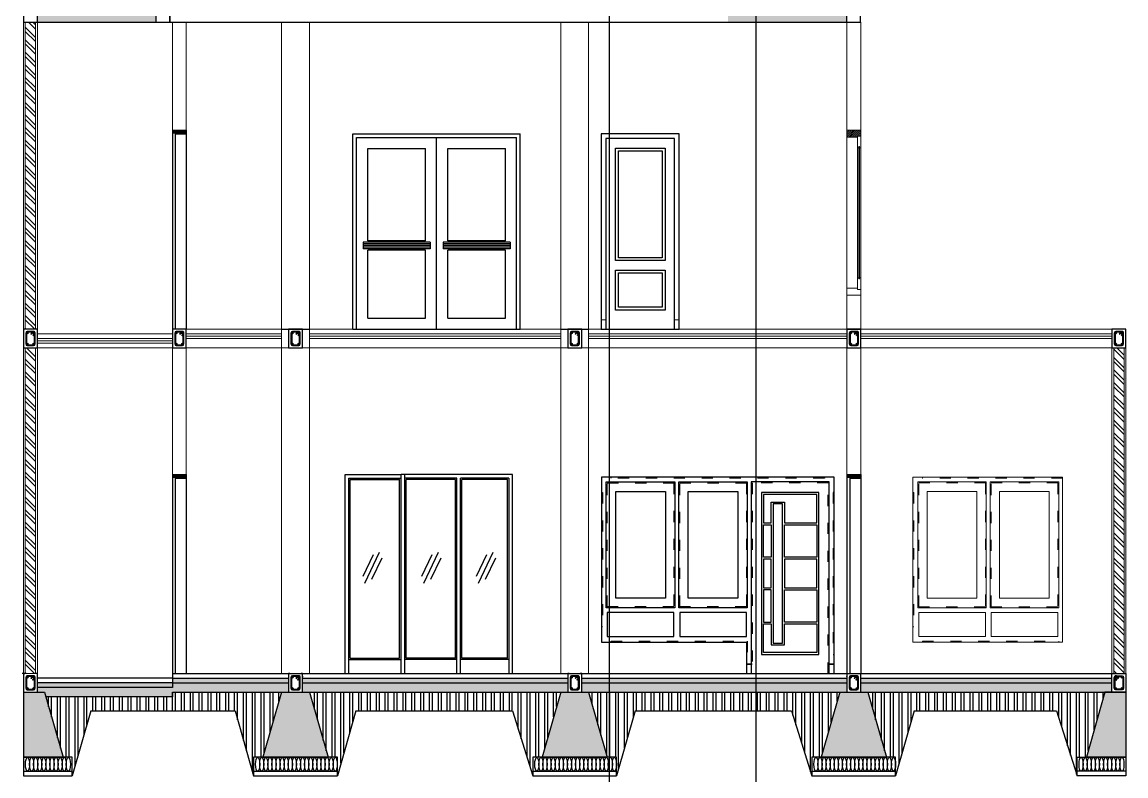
# Model space of a CAD drawing. Header units: millimetres. Extents: x -12161372 to 46643, y -9506984 to 15358.
# Drawn here: x 40758 to 41944, y 4589 to 5399 of the extents above; entities that cross this region are included whole.
import ezdxf

# ---------------------------------------------------------------- set-up
doc = ezdxf.new("R2010")
doc.units = ezdxf.units.MM
doc.linetypes.add('ACAD_ISO03W100', pattern=[30, 12, -18])
doc.layers.add('A-Door', color=160, linetype='Continuous')
doc.layers.add('sloof', color=7, linetype='Continuous')
for name, color, linetype, lineweight in [('arsiran', 202, 'Continuous', 0), ('as', 7, 'Continuous', 0), ('dinding', 110, 'Continuous', 9), ('hatch', 7, 'Continuous', 5), ('jendela', 7, 'Continuous', 15), ('pintu', 7, 'Continuous', 13)]:
    doc.layers.add(name, color=color, linetype=linetype, lineweight=lineweight)
doc.linetypes.add('BATTING', pattern='A,0.00254,-2.54,[134,ltypeshp.shx,S=2.54,R=0,X=-2.54,Y=0],-5.08,[134,ltypeshp.shx,S=2.54,R=180,X=2.54,Y=0],-2.54', length=10.16254)

# ---------------------------------------------------------------- blocks, each defined once
blk = doc.blocks.new('*U649')
at = {"layer": 'arsiran'}
h = blk.add_hatch(dxfattribs=at)
h.set_pattern_fill('ANSI32', color=256)
h.set_pattern_definition([(45, (-2194.681, -4513.269), (-6.735192, 6.735192), []), (45, (-2190.191, -4513.269), (-6.735192, 6.735192), [])])
h.paths.add_polyline_path([(0, 5.5), (0, -5.5), (350, -5.5), (350, 5.5)])
blk.add_lwpolyline([(0, -5.5), (350, -5.5), (350, 5.5), (0, 5.5)], close=True, dxfattribs=at)
at = {"layer": 'dinding'}
blk.add_lwpolyline([(0, -7.5), (350, -7.5), (350, 7.5), (0, 7.5)], close=True, dxfattribs=at)
blk = doc.blocks.new('AE0F01')
for p, q in [((0, 0), (0, 2140)), ((0, 2140), (600, 2140)), ((600, 0), (600, 2140)), ((1240, 2140), (600, 2140)), ((640, 0), (640, 2140)), ((1800, 2140), (1240, 2140)), ((1800, 0), (1800, 2140)), ((40, 0), (40, 2100)), ((40, 2100), (600, 2100)), ((55, 2085), (585, 2085)), ((55, 165), (55, 2085)), ((585, 165), (585, 2085)), ((1200, 2100), (640, 2100)), ((655, 165), (655, 2085)), ((1185, 2085), (655, 2085)), ((1185, 165), (1185, 2085)), ((1200, 0), (1200, 2100)), ((1760, 2100), (1240, 2100)), ((1240, 0), (1240, 2100)), ((1745, 2085), (1255, 2085)), ((1255, 165), (1255, 2085)), ((1745, 165), (1745, 2085)), ((1760, 2100), (1760, 0)), ((40, 150), (600, 150)), ((55, 165), (585, 165)), ((1200, 150), (640, 150)), ((1185, 165), (655, 165)), ((1760, 150), (1240, 150)), ((1745, 165), (1255, 165)), ((0, 0), (1800, 0))]:
    blk.add_line(p, q)
at = {"ltscale": 10}
for p, q in [((300, 1274), (189, 1043)), ((367, 1299), (208, 966)), ((394, 1240), (284, 1010)), ((933, 1274), (822, 1043)), ((1000, 1299), (841, 966)), ((1027, 1240), (918, 1010)), ((1520, 1274), (1409, 1043)), ((1587, 1299), (1428, 966)), ((1614, 1240), (1505, 1010))]:
    blk.add_line(p, q, dxfattribs=at)
blk = doc.blocks.new('AE0C05')
for p, q in [((0, 0), (0, 2100)), ((0, 2100), (1800, 2100)), ((40, 0), (40, 2060)), ((40, 2060), (1760, 2060)), ((900, 0), (900, 2060)), ((1760, 0), (1760, 2060)), ((1800, 0), (1800, 2100)), ((160, 970), (160, 1940)), ((160, 1940), (780, 1940)), ((780, 950), (780, 1940)), ((1020, 1940), (1640, 1940)), ((1020, 950), (1020, 1940)), ((1640, 970), (1640, 1940)), ((160, 950), (160, 970)), ((780, 950), (160, 950)), ((1640, 950), (1020, 950)), ((1640, 950), (1640, 970)), ((110, 935), (110, 865)), ((830, 935), (110, 935)), ((830, 917.5), (110, 917.5)), ((830, 900), (110, 900)), ((830, 882.5), (110, 882.5)), ((830, 865), (110, 865)), ((780, 850), (160, 850)), ((160, 120), (160, 850)), ((780, 120), (780, 850)), ((830, 935), (830, 865)), ((970, 935), (970, 865)), ((1690, 935), (970, 935)), ((1690, 917.5), (970, 917.5)), ((1690, 900), (970, 900)), ((1690, 882.5), (970, 882.5)), ((1690, 865), (970, 865)), ((1640, 850), (1020, 850)), ((1020, 120), (1020, 850)), ((1640, 120), (1640, 850)), ((1690, 935), (1690, 865)), ((160, 120), (780, 120)), ((1020, 120), (1640, 120)), ((0, 0), (1800, 0))]:
    blk.add_line(p, q)
blk = doc.blocks.new('*U708')
at = {"layer": 'arsiran'}
h = blk.add_hatch(dxfattribs=at)
h.set_pattern_fill('ANSI32', color=256)
h.set_pattern_definition([(45, (-2214.681, -4513.269), (-6.735192, 6.735192), []), (45, (-2210.191, -4513.269), (-6.735192, 6.735192), [])])
h.paths.add_polyline_path([(0, 5.5), (0, -5.5), (330, -5.5), (330, 5.5)])
blk.add_lwpolyline([(0, -5.5), (330, -5.5), (330, 5.5), (0, 5.5)], close=True, dxfattribs=at)
at = {"layer": 'dinding'}
blk.add_lwpolyline([(0, -7.5), (330, -7.5), (330, 7.5), (0, 7.5)], close=True, dxfattribs=at)

msp = doc.modelspace()

# ---------------------------------------------------------------- hatches: boundary and pattern name
at = {"layer": 'A-Door'}
h = msp.add_hatch(dxfattribs=at)
h.set_pattern_fill('STEEL', color=256, scale=15, style=0)
h.set_pattern_definition([(45, (36067.2942, 2247.7398), (-1.3258252, 1.3258252), []), (45, (36067.2942, 2248.6773), (-1.3258252, 1.3258252), [])])
h.paths.add_polyline_path([(40919.108, 5282.825), (40919.108, 5279.825), (40922.108, 5279.825), (40922.108, 5278.825), (40934.108, 5278.825), (40934.108, 5282.825)])
h = msp.add_hatch(dxfattribs=at)
h.set_pattern_fill('STEEL', color=256, scale=15, style=0)
h.set_pattern_definition([(45, (36067.2939, 1877.7398), (-1.3258252, 1.3258252), []), (45, (36067.2939, 1878.6773), (-1.3258252, 1.3258252), [])])
h.paths.add_polyline_path([(40919.108, 4912.825), (40919.108, 4909.825), (40922.108, 4909.825), (40922.108, 4908.825), (40934.107, 4908.825), (40934.107, 4912.825)])
h = msp.add_hatch(dxfattribs=at)
h.set_pattern_fill('STEEL', color=256, scale=15, style=0)
h.set_pattern_definition([(45, (36792.3924, 1877.7398), (-1.3258252, 1.3258252), []), (45, (36792.3924, 1878.6773), (-1.3258252, 1.3258252), [])])
h.paths.add_polyline_path([(41644.206, 4912.825), (41644.206, 4909.825), (41647.206, 4909.825), (41647.206, 4908.825), (41659.206, 4908.825), (41659.206, 4912.825)])
at = {"layer": 'hatch', "ltscale": 0.8}
h = msp.add_hatch(dxfattribs=at)
h.set_pattern_fill('ANSI31', color=256, scale=0.468746)
h.set_pattern_definition([(45, (39215.8624, -4736.0207), (-1.05236571, 1.05236571), [])])
h.paths.add_polyline_path([(41655.456, 5275.099), (41655.456, 5276.349), (41659.206, 5276.349), (41659.206, 5282.599), (41644.206, 5282.599), (41644.206, 5275.099)])
at = {"layer": 'hatch'}
h = msp.add_hatch(color=256, dxfattribs=at)
h.dxf.hatch_style = 1
h.paths.add_polyline_path([(41657.706, 5265.099), (41656.956, 5265.099), (41656.956, 5122.913), (41657.706, 5122.913)])
at = {"layer": 'sloof', "ltscale": 10}
h = msp.add_hatch(color=256, dxfattribs=at)
h.dxf.hatch_style = 1
h.paths.add_polyline_path([(40901.453, 5418.825), (40774.095, 5418.825), (40774.095, 5398.825), (40901.453, 5398.825)])
h.paths.add_polyline_path([(40916.453, 5451.11), (40901.453, 5451.11), (40901.453, 5418.825), (40916.453, 5418.825)])
h.paths.add_polyline_path([(40774.095, 5448.825), (40759.095, 5448.825), (40759.095, 5418.825), (40774.095, 5418.825)])
h.paths.add_polyline_path([(41643.811, 5418.825), (41516.453, 5418.825), (41516.453, 5398.825), (41643.811, 5398.825)])
h.paths.add_polyline_path([(41516.453, 5451.11), (41501.453, 5451.11), (41501.453, 5418.825), (41516.453, 5418.825)])
h.paths.add_polyline_path([(41516.453, 5465.127), (41501.453, 5465.127), (41501.453, 5451.11), (41516.453, 5451.11)])
h.paths.add_polyline_path([(41658.811, 5448.825), (41643.811, 5448.825), (41643.811, 5418.825), (41658.811, 5418.825)])
h = msp.add_hatch(dxfattribs=at)
h.set_pattern_fill('HONEY', color=256, scale=0.3, angle=45)
h.paths.add_polyline_path([(40774.095, 4688.825), (40774.095, 4683.825), (40919.108, 4683.825), (40919.108, 4688.825)])
h.paths.add_polyline_path([(41044.018, 4688.825), (41044.018, 4693.825), (40919.108, 4693.825), (40919.108, 4688.825)])
h.paths.add_polyline_path([(41344.095, 4688.825), (41344.095, 4693.825), (41059.018, 4693.825), (41059.018, 4688.825)])
h.paths.add_polyline_path([(41644.095, 4688.825), (41644.095, 4693.825), (41359.095, 4693.825), (41359.095, 4688.825)])
h.paths.add_polyline_path([(41929.095, 4688.825), (41929.095, 4693.825), (41659.095, 4693.825), (41659.095, 4688.825)])
h = msp.add_hatch(dxfattribs=at)
h.set_pattern_fill('AR-SAND', color=256, scale=0.13, angle=45)
h.paths.add_polyline_path([(40774.095, 4683.825), (40774.095, 4678.825), (40781.595, 4678.825), (40783.024, 4673.825), (40919.108, 4673.825), (40919.108, 4678.825), (41044.018, 4678.825), (41044.018, 4688.825), (40919.108, 4688.825), (40919.108, 4683.825)])
h.paths.add_polyline_path([(41059.018, 4688.825), (41059.018, 4678.825), (41344.095, 4678.825), (41344.095, 4688.825)])
h.paths.add_polyline_path([(41359.095, 4688.825), (41359.095, 4678.825), (41644.095, 4678.825), (41644.095, 4688.825)])
h.paths.add_polyline_path([(41929.095, 4678.825), (41929.095, 4688.825), (41659.095, 4688.825), (41659.095, 4678.825)])
h = msp.add_hatch(dxfattribs=at)
h.set_pattern_fill('GRAVEL', color=256)
h.paths.add_polyline_path([(40781.595, 4678.825), (40759.095, 4678.825), (40759.095, 4608.825), (40801.595, 4608.825)])
h.paths.add_polyline_path([(41066.518, 4678.825), (41036.518, 4678.825), (41016.518, 4608.825), (41086.518, 4608.825)])
h.paths.add_polyline_path([(41366.595, 4678.825), (41336.595, 4678.825), (41316.595, 4608.825), (41386.595, 4608.825)])
h.paths.add_polyline_path([(41666.595, 4678.825), (41636.595, 4678.825), (41616.595, 4608.825), (41686.595, 4608.825)])
h.paths.add_polyline_path([(41944.095, 4678.825), (41929.095, 4678.825), (41921.595, 4678.825), (41901.595, 4608.825), (41944.095, 4608.825)])
h = msp.add_hatch(dxfattribs=at)
h.set_pattern_fill('ANSI32', color=256, angle=45)
h.paths.add_polyline_path([(41036.518, 4678.825), (40919.108, 4678.825), (40919.108, 4673.825), (40783.024, 4673.825), (40801.595, 4608.825), (40811.595, 4608.825), (40811.595, 4588.825), (40831.595, 4658.825), (40986.518, 4658.825), (41006.518, 4588.825), (41006.518, 4608.825), (41016.518, 4608.825)])
h = msp.add_hatch(dxfattribs=at)
h.set_pattern_fill('ANSI32', color=256, angle=45)
h.paths.add_polyline_path([(41921.595, 4678.825), (41666.595, 4678.825), (41686.595, 4608.825), (41696.595, 4608.825), (41696.595, 4588.825), (41716.595, 4658.825), (41869.643, 4658.825), (41891.595, 4588.825), (41891.595, 4608.825), (41901.595, 4608.825)])
h.paths.add_polyline_path([(41636.595, 4678.825), (41366.595, 4678.825), (41386.595, 4608.825), (41396.595, 4608.825), (41396.595, 4588.825), (41416.595, 4658.825), (41584.643, 4658.825), (41606.595, 4588.825), (41606.595, 4608.825), (41616.595, 4608.825)])
h.paths.add_polyline_path([(41336.595, 4678.825), (41066.518, 4678.825), (41086.518, 4608.825), (41096.518, 4608.825), (41096.518, 4588.825), (41116.518, 4658.825), (41284.643, 4658.825), (41306.595, 4588.825), (41306.595, 4608.825), (41316.595, 4608.825)])

# ---------------------------------------------------------------- linework, layer by layer
for p, q in [((41644.206, 4912.825), (41644.206, 4698.825)), ((41659.206, 4912.825), (41659.206, 4698.825)), ((41644.206, 4909.825), (41647.206, 4909.825)), ((41647.206, 4909.825), (41647.206, 4698.825)), ((41647.206, 4908.825), (41659.206, 4908.825))]:
    msp.add_line(p, q)
at = {"layer": 'A-Door'}
for p, q in [((40919.108, 5282.825), (40919.108, 5068.825)), ((40919.108, 5282.825), (40934.108, 5282.825)), ((40934.108, 5282.825), (40934.108, 5068.825)), ((40919.108, 5279.825), (40922.108, 5279.825)), ((40922.108, 5279.825), (40922.108, 5068.825)), ((40922.108, 5278.825), (40934.108, 5278.825)), ((40919.108, 4912.825), (40919.108, 4698.825)), ((40919.108, 4912.825), (40934.107, 4912.825)), ((40934.107, 4912.825), (40934.107, 4698.825)), ((41644.206, 4912.825), (41659.206, 4912.825)), ((40919.108, 4909.825), (40922.108, 4909.825)), ((40922.108, 4909.825), (40922.108, 4698.825)), ((40922.108, 4908.825), (40934.107, 4908.825)), ((41537.134, 4718.281), (41536.11, 4718.281)), ((41536.11, 4709.065), (41542.254, 4709.065)), ((41542.254, 4709.065), (41536.11, 4709.065)), ((41624.174, 4709.065), (41630.318, 4709.065)), ((41630.318, 4709.065), (41624.174, 4709.065))]:
    msp.add_line(p, q, dxfattribs=at)
for points in [[(41464.063, 5278.745), (41380.095, 5278.745), (41380.095, 5068.825), (41464.063, 5068.825)], [(41458.943, 5273.625), (41385.215, 5273.625), (41385.215, 5068.825), (41458.943, 5068.825)], [(41448.703, 5142.553), (41395.455, 5142.553), (41395.455, 5263.385), (41448.703, 5263.385)], [(41445.631, 5145.625), (41398.527, 5145.625), (41398.527, 5260.313), (41445.631, 5260.313)], [(41395.455, 5132.313), (41448.703, 5132.313), (41448.703, 5089.305), (41395.455, 5089.305)], [(41398.527, 5129.241), (41445.631, 5129.241), (41445.631, 5092.377), (41398.527, 5092.377)], [(41459.31, 4769.481), (41385.582, 4769.481), (41385.582, 4904.649), (41459.31, 4904.649)], [(41537.134, 4769.481), (41463.406, 4769.481), (41463.406, 4904.649), (41537.134, 4904.649)], [(41625.198, 4904.649), (41541.23, 4904.649), (41541.23, 4698.825), (41625.198, 4698.825)], [(41395.822, 4894.409), (41449.07, 4894.409), (41449.07, 4779.721), (41395.822, 4779.721)], [(41473.646, 4894.409), (41526.894, 4894.409), (41526.894, 4779.721), (41473.646, 4779.721)], [(41613.934, 4893.385), (41552.494, 4893.385), (41552.494, 4719.305), (41613.934, 4719.305)], [(41554.542, 4860.617), (41562.734, 4860.617), (41562.734, 4883.145), (41577.07, 4883.145), (41577.07, 4860.617), (41611.886, 4860.617), (41611.886, 4891.337), (41554.542, 4891.337)], [(41575.022, 4881.097), (41564.782, 4881.097), (41564.782, 4731.593), (41575.022, 4731.593)], [(41554.542, 4858.569), (41562.734, 4858.569), (41562.734, 4823.753), (41554.542, 4823.753)], [(41611.886, 4823.753), (41577.07, 4823.753), (41577.07, 4858.569), (41611.886, 4858.569)], [(41562.734, 4821.705), (41554.542, 4821.705), (41554.542, 4790.985), (41562.734, 4790.985)], [(41577.07, 4790.985), (41611.886, 4790.985), (41611.886, 4821.705), (41577.07, 4821.705)], [(41554.542, 4754.121), (41562.734, 4754.121), (41562.734, 4788.937), (41554.542, 4788.937)], [(41577.07, 4788.937), (41611.886, 4788.937), (41611.886, 4754.121), (41577.07, 4754.121)], [(41458.286, 4764.361), (41386.606, 4764.361), (41386.606, 4738.761), (41458.286, 4738.761)], [(41536.11, 4764.361), (41464.43, 4764.361), (41464.43, 4738.761), (41536.11, 4738.761)], [(41554.542, 4752.073), (41562.734, 4752.073), (41562.734, 4729.545), (41577.07, 4729.545), (41577.07, 4752.073), (41611.886, 4752.073), (41611.886, 4721.353), (41554.542, 4721.353)]]:
    msp.add_lwpolyline(points, close=True, dxfattribs=at)
msp.add_lwpolyline([(41536.11, 4698.825), (41630.318, 4698.825), (41630.318, 4909.769), (41380.462, 4909.769), (41380.462, 4732.617), (41536.11, 4732.617), (41536.11, 4698.825)], dxfattribs=at)
at = {"layer": 'A-Door', "linetype": 'ACAD_ISO03W100'}
for points in [[(41458.286, 4770.505), (41386.606, 4770.505), (41386.606, 4903.625), (41458.286, 4903.625)], [(41536.11, 4770.505), (41464.43, 4770.505), (41464.43, 4903.625), (41536.11, 4903.625)], [(41624.174, 4903.625), (41542.254, 4903.625), (41542.254, 4698.825), (41624.174, 4698.825)]]:
    msp.add_lwpolyline(points, close=True, dxfattribs=at)
for points in [[(41620.078, 4909.769), (41620.078, 4908.745), (41390.702, 4908.745), (41390.702, 4909.769)], [(41380.462, 4893.385), (41381.486, 4893.385), (41381.486, 4749.001), (41380.462, 4749.001)], [(41630.318, 4893.385), (41629.294, 4893.385), (41629.294, 4719.305), (41630.318, 4719.305)], [(41390.702, 4732.617), (41390.702, 4733.641), (41537.134, 4733.641), (41537.134, 4718.281)]]:
    msp.add_lwpolyline(points, dxfattribs=at)
at = {"layer": 'as', "ltscale": 10}
for p, q in [((40934.107, 5068.825), (41944.095, 5068.825)), ((40774.095, 5063.825), (40919.108, 5063.825)), ((40774.095, 5058.825), (40919.108, 5058.825)), ((40934.107, 5063.825), (41036.595, 5063.825)), ((40934.107, 5058.825), (41036.595, 5058.825)), ((41066.595, 5063.825), (41336.595, 5063.825)), ((41066.595, 5058.825), (41336.595, 5058.825)), ((41366.595, 5063.825), (41644.206, 5063.825)), ((41366.595, 5058.825), (41644.206, 5058.825)), ((41659.206, 5063.825), (41929.095, 5063.825)), ((41659.206, 5058.825), (41929.095, 5058.825)), ((40759.095, 5048.825), (41944.095, 5048.825)), ((40774.095, 5053.825), (40919.108, 5053.825))]:
    msp.add_line(p, q, dxfattribs=at)
at = {"layer": 'as', "linetype": 'BATTING', "ltscale": 0.2}
for p, q in [((40774.095, 5056.325), (40919.108, 5056.325)), ((40934.107, 5061.325), (41036.595, 5061.325)), ((41066.595, 5061.325), (41336.595, 5061.325)), ((41366.595, 5061.325), (41644.206, 5061.325)), ((41659.206, 5061.325), (41929.095, 5061.325))]:
    msp.add_line(p, q, dxfattribs=at)
at = {"layer": 'dinding', "ltscale": 10}
for p, q in [((40759.095, 4698.825), (40759.095, 5398.825)), ((40774.095, 4698.825), (40774.095, 5398.825)), ((40919.108, 4912.825), (40919.108, 5398.825)), ((40934.107, 4912.825), (40934.107, 5398.825)), ((41036.595, 4698.825), (41036.595, 5398.825)), ((41066.595, 4698.825), (41066.595, 5398.825)), ((41336.595, 4698.825), (41336.595, 5398.825)), ((41366.595, 4698.825), (41366.595, 5398.825)), ((41644.206, 4912.825), (41644.206, 5398.825)), ((41659.206, 4912.825), (41659.206, 5398.825))]:
    msp.add_line(p, q, dxfattribs=at)
at = {"layer": 'jendela'}
for p, q in [((41644.206, 5275.099), (41644.206, 5112.913)), ((41655.456, 5263.849), (41656.956, 5263.849)), ((41657.706, 5263.849), (41659.206, 5263.849)), ((41655.456, 5124.163), (41656.956, 5124.163)), ((41657.706, 5124.163), (41659.206, 5124.163)), ((41720.303, 4769.481), (41720.303, 4904.649)), ((41720.303, 4904.649), (41794.031, 4904.649)), ((41794.031, 4904.649), (41794.031, 4769.481)), ((41798.127, 4769.481), (41798.127, 4904.649)), ((41798.127, 4904.649), (41871.855, 4904.649)), ((41871.855, 4904.649), (41871.855, 4769.481)), ((41730.543, 4894.409), (41783.791, 4894.409)), ((41730.543, 4779.721), (41730.543, 4894.409)), ((41783.791, 4894.409), (41783.791, 4779.721)), ((41808.367, 4894.409), (41861.615, 4894.409)), ((41808.367, 4779.721), (41808.367, 4894.409)), ((41861.615, 4894.409), (41861.615, 4779.721)), ((41783.791, 4779.721), (41730.543, 4779.721)), ((41861.615, 4779.721), (41808.367, 4779.721)), ((41794.031, 4769.481), (41720.303, 4769.481)), ((41793.007, 4764.361), (41721.327, 4764.361)), ((41721.327, 4764.361), (41721.327, 4738.761)), ((41793.007, 4738.761), (41793.007, 4764.361)), ((41871.855, 4769.481), (41798.127, 4769.481)), ((41870.831, 4764.361), (41799.151, 4764.361)), ((41799.151, 4764.361), (41799.151, 4738.761)), ((41870.831, 4738.761), (41870.831, 4764.361)), ((41721.327, 4738.761), (41793.007, 4738.761)), ((41799.151, 4738.761), (41870.831, 4738.761))]:
    msp.add_line(p, q, dxfattribs=at)
at = {"layer": 'jendela', "linetype": 'ACAD_ISO03W100'}
for p, q in [((41721.327, 4770.505), (41721.327, 4903.625)), ((41721.327, 4903.625), (41793.007, 4903.625)), ((41793.007, 4903.625), (41793.007, 4770.505)), ((41799.151, 4770.505), (41799.151, 4903.625)), ((41799.151, 4903.625), (41870.831, 4903.625)), ((41870.831, 4903.625), (41870.831, 4770.505)), ((41793.007, 4770.505), (41721.327, 4770.505)), ((41870.831, 4770.505), (41799.151, 4770.505))]:
    msp.add_line(p, q, dxfattribs=at)
at = {"layer": 'jendela'}
for points in [[(41659.206, 5111.663), (41659.206, 5276.349), (41655.456, 5276.349), (41655.456, 5111.663)], [(41656.956, 5122.913), (41656.956, 5265.099), (41657.706, 5265.099), (41657.706, 5122.913)]]:
    msp.add_lwpolyline(points, close=True, dxfattribs=at)
at = {"layer": 'pintu'}
for p, q in [((41385.215, 5079.065), (41380.095, 5079.065)), ((41458.943, 5079.065), (41464.063, 5079.065)), ((41464.063, 5079.065), (41458.943, 5079.065)), ((41875.951, 4909.769), (41715.183, 4909.769)), ((41715.183, 4909.769), (41715.183, 4732.617)), ((41875.951, 4909.769), (41875.951, 4732.617)), ((41715.183, 4732.617), (41875.951, 4732.617))]:
    msp.add_line(p, q, dxfattribs=at)
at = {"layer": 'pintu', "linetype": 'ACAD_ISO03W100'}
for p, q in [((41725.423, 4908.745), (41725.423, 4909.769)), ((41875.951, 4908.745), (41725.423, 4908.745)), ((41715.183, 4893.385), (41716.207, 4893.385)), ((41716.207, 4893.385), (41716.207, 4749.001)), ((41716.207, 4749.001), (41715.183, 4749.001)), ((41725.423, 4732.617), (41725.423, 4733.641)), ((41725.423, 4733.641), (41871.855, 4733.641)), ((41871.855, 4733.641), (41871.855, 4732.617))]:
    msp.add_line(p, q, dxfattribs=at)
at = {"layer": 'pintu'}
msp.add_lwpolyline([(41644.206, 5282.599), (41644.206, 5275.099), (41655.456, 5275.099), (41655.456, 5276.349), (41659.206, 5276.349), (41659.206, 5282.599)], close=True, dxfattribs=at)
msp.add_lwpolyline([(41652.206, 5105.413), (41644.206, 5105.413), (41644.206, 5112.913), (41655.456, 5112.913), (41655.456, 5111.663), (41659.206, 5111.663), (41659.206, 5105.413), (41652.206, 5105.413)], dxfattribs=at)
at = {"layer": 'sloof', "ltscale": 10}
for p, q in [((40901.453, 5465.127), (40901.453, 5398.825)), ((40916.453, 5458.127), (40916.453, 5398.825)), ((40774.095, 5398.825), (41643.811, 5398.825)), ((40934.108, 5068.825), (40919.108, 5068.825)), ((41036.595, 5068.825), (41066.595, 5068.825)), ((41336.595, 5068.825), (41366.595, 5068.825)), ((41644.206, 5068.825), (41659.206, 5068.825)), ((40758.989, 5064.09), (40759.095, 5064.197)), ((40759.201, 5064.09), (40759.095, 5064.197)), ((40768.578, 5065.569), (40766.943, 5063.928)), ((40766.943, 5063.928), (40767.51, 5063.363)), ((40767.046, 5063.825), (40767.97, 5063.825)), ((40769.409, 5065.27), (40767.51, 5063.363)), ((40770.584, 5064.184), (40768.833, 5062.141)), ((40770.803, 5063.21), (40769.44, 5061.62)), ((40919.002, 5064.09), (40919.108, 5064.197)), ((40919.214, 5064.09), (40919.108, 5064.197)), ((40928.591, 5065.569), (40926.956, 5063.928)), ((40926.956, 5063.928), (40927.523, 5063.363)), ((40927.058, 5063.825), (40927.983, 5063.825)), ((40929.422, 5065.27), (40927.523, 5063.363)), ((40930.597, 5064.184), (40928.846, 5062.141)), ((40930.816, 5063.21), (40929.453, 5061.62)), ((41043.989, 5064.09), (41044.095, 5064.197)), ((41044.201, 5064.09), (41044.095, 5064.197)), ((41053.578, 5065.569), (41051.943, 5063.928)), ((41051.943, 5063.928), (41052.51, 5063.363)), ((41052.046, 5063.825), (41052.97, 5063.825)), ((41054.409, 5065.27), (41052.51, 5063.363)), ((41055.584, 5064.184), (41053.833, 5062.141)), ((41055.803, 5063.21), (41054.44, 5061.62)), ((41343.989, 5064.09), (41344.095, 5064.197)), ((41344.201, 5064.09), (41344.095, 5064.197)), ((41353.578, 5065.569), (41351.943, 5063.928)), ((41351.943, 5063.928), (41352.51, 5063.363)), ((41352.046, 5063.825), (41352.97, 5063.825)), ((41354.409, 5065.27), (41352.51, 5063.363)), ((41355.584, 5064.184), (41353.833, 5062.141)), ((41355.803, 5063.21), (41354.44, 5061.62)), ((41644.1, 5064.09), (41644.206, 5064.197)), ((41644.312, 5064.09), (41644.206, 5064.197)), ((41653.689, 5065.569), (41652.054, 5063.928)), ((41652.054, 5063.928), (41652.621, 5063.363)), ((41652.157, 5063.825), (41653.081, 5063.825)), ((41654.52, 5065.27), (41652.621, 5063.363)), ((41655.695, 5064.184), (41653.944, 5062.141)), ((41655.914, 5063.21), (41654.551, 5061.62)), ((41928.989, 5064.09), (41929.095, 5064.197)), ((41929.201, 5064.09), (41929.095, 5064.197)), ((41938.578, 5065.569), (41936.943, 5063.928)), ((41936.943, 5063.928), (41937.51, 5063.363)), ((41937.046, 5063.825), (41937.97, 5063.825)), ((41939.409, 5065.27), (41937.51, 5063.363)), ((41940.584, 5064.184), (41938.833, 5062.141)), ((41940.803, 5063.21), (41939.44, 5061.62)), ((40759.095, 4698.825), (40757.595, 4698.825)), ((40759.095, 4698.825), (40760.595, 4698.825)), ((40919.108, 4698.825), (41944.095, 4698.825)), ((40919.108, 4698.825), (40919.108, 4693.825)), ((40758.989, 4694.09), (40759.095, 4694.197)), ((40759.201, 4694.09), (40759.095, 4694.197)), ((40768.578, 4695.569), (40766.943, 4693.928)), ((40766.943, 4693.928), (40767.51, 4693.363)), ((40767.046, 4693.825), (40767.97, 4693.825)), ((40769.409, 4695.27), (40767.51, 4693.363)), ((40770.584, 4694.184), (40768.833, 4692.141)), ((40769.44, 4691.62), (40768.833, 4692.141)), ((40770.803, 4693.21), (40769.44, 4691.62)), ((40919.108, 4693.825), (40774.095, 4693.825)), ((40919.108, 4688.825), (40774.095, 4688.825)), ((40919.108, 4693.825), (40919.108, 4683.825)), ((40919.108, 4693.825), (41044.018, 4693.825)), ((40919.108, 4688.825), (41044.018, 4688.825)), ((41053.501, 4695.569), (41051.866, 4693.928)), ((41051.866, 4693.928), (41052.433, 4693.363)), ((41054.332, 4695.27), (41052.433, 4693.363)), ((41055.507, 4694.184), (41053.756, 4692.141)), ((41054.363, 4691.62), (41053.756, 4692.141)), ((41055.726, 4693.21), (41054.363, 4691.62)), ((41059.235, 4695.85), (41059.018, 4695.908)), ((41059.018, 4694.895), (41059.391, 4695.268)), ((41059.121, 4694.258), (41059.018, 4694.641)), ((41059.018, 4694.156), (41059.121, 4694.258)), ((41059.018, 4693.825), (41344.095, 4693.825)), ((41059.018, 4688.825), (41344.095, 4688.825)), ((41059.169, 4690.746), (41059.169, 4690.746)), ((41059.391, 4695.268), (41059.235, 4695.85)), ((41353.578, 4695.569), (41351.943, 4693.928)), ((41351.943, 4693.928), (41352.51, 4693.363)), ((41354.409, 4695.27), (41352.51, 4693.363)), ((41355.584, 4694.184), (41353.833, 4692.141)), ((41354.44, 4691.62), (41353.833, 4692.141)), ((41355.803, 4693.21), (41354.44, 4691.62)), ((41359.211, 4696.601), (41359.095, 4696.632)), ((41359.096, 4695.009), (41359.095, 4695.013)), ((41359.095, 4695.008), (41359.096, 4695.009)), ((41359.095, 4693.825), (41644.095, 4693.825)), ((41359.095, 4688.825), (41644.095, 4688.825)), ((41644.095, 4695.446), (41644.006, 4695.47)), ((41646.603, 4693.825), (41647.403, 4693.825)), ((41653.578, 4695.569), (41651.943, 4693.928)), ((41651.943, 4693.928), (41652.51, 4693.363)), ((41652.046, 4693.825), (41652.97, 4693.825)), ((41654.409, 4695.27), (41652.51, 4693.363)), ((41655.584, 4694.184), (41653.833, 4692.141)), ((41654.44, 4691.62), (41653.833, 4692.141)), ((41655.803, 4693.21), (41654.44, 4691.62)), ((41655.277, 4693.825), (41656.603, 4693.825)), ((41659.095, 4693.825), (41929.095, 4693.825)), ((41659.095, 4688.825), (41929.095, 4688.825)), ((41932.913, 4693.825), (41931.587, 4693.825)), ((41932.387, 4693.21), (41933.75, 4691.62)), ((41932.606, 4694.184), (41934.357, 4692.141)), ((41933.75, 4691.62), (41934.357, 4692.141)), ((41933.781, 4695.27), (41935.68, 4693.363)), ((41934.612, 4695.569), (41936.247, 4693.928)), ((41936.145, 4693.825), (41935.22, 4693.825)), ((41936.247, 4693.928), (41935.68, 4693.363)), ((41941.587, 4693.825), (41940.787, 4693.825)), ((40759.095, 4678.825), (40781.595, 4678.825)), ((40759.095, 4678.825), (40759.095, 4588.825)), ((40759.095, 4678.825), (40759.095, 4588.825)), ((40919.108, 4683.825), (40774.095, 4683.825)), ((40781.595, 4678.825), (40801.595, 4608.825)), ((40919.108, 4678.825), (41944.095, 4678.825)), ((40919.108, 4678.825), (40919.108, 4673.825)), ((41036.518, 4678.825), (41016.518, 4608.825)), ((41036.518, 4678.825), (41066.518, 4678.825)), ((41046.972, 4681.825), (41056.08, 4681.825)), ((41066.518, 4678.825), (41086.518, 4608.825)), ((41336.595, 4678.825), (41316.595, 4608.825)), ((41336.595, 4678.825), (41366.595, 4678.825)), ((41347.049, 4681.825), (41356.157, 4681.825)), ((41366.595, 4678.825), (41386.595, 4608.825)), ((41636.595, 4678.825), (41616.595, 4608.825)), ((41636.595, 4678.825), (41666.595, 4678.825)), ((41647.049, 4681.825), (41656.157, 4681.825)), ((41666.595, 4678.825), (41686.595, 4608.825)), ((41921.595, 4678.825), (41901.595, 4608.825)), ((41944.095, 4678.825), (41921.595, 4678.825)), ((41941.141, 4681.825), (41932.033, 4681.825)), ((41944.095, 4678.825), (41944.095, 4588.825)), ((40919.108, 4673.825), (40783.024, 4673.825)), ((40831.595, 4658.825), (40811.595, 4588.825)), ((40831.595, 4658.825), (40986.518, 4658.825)), ((40986.518, 4658.825), (41006.518, 4588.825)), ((41116.518, 4658.825), (41096.518, 4588.825)), ((41116.518, 4658.825), (41284.643, 4658.825)), ((41284.643, 4658.825), (41306.595, 4588.825)), ((41416.595, 4658.825), (41396.595, 4588.825)), ((41416.595, 4658.825), (41584.643, 4658.825)), ((41584.643, 4658.825), (41606.595, 4588.825)), ((41716.595, 4658.825), (41696.595, 4588.825)), ((41716.595, 4658.825), (41869.643, 4658.825)), ((41869.643, 4658.825), (41891.595, 4588.825)), ((40811.595, 4608.825), (40759.095, 4608.825)), ((40759.095, 4608.825), (40801.595, 4608.825)), ((40811.595, 4588.825), (40811.595, 4608.825)), ((41006.518, 4608.825), (41006.518, 4588.825)), ((41096.518, 4608.825), (41006.518, 4608.825)), ((41016.518, 4608.825), (41086.518, 4608.825)), ((41096.518, 4588.825), (41096.518, 4608.825)), ((41396.595, 4608.825), (41306.595, 4608.825)), ((41306.595, 4608.825), (41306.595, 4588.825)), ((41316.595, 4608.825), (41386.595, 4608.825)), ((41396.595, 4588.825), (41396.595, 4608.825)), ((41696.595, 4608.825), (41606.595, 4608.825)), ((41606.595, 4608.825), (41606.595, 4588.825)), ((41616.595, 4608.825), (41686.595, 4608.825)), ((41696.595, 4588.825), (41696.595, 4608.825)), ((41891.595, 4588.825), (41891.595, 4608.825)), ((41891.595, 4608.825), (41944.095, 4608.825)), ((41944.095, 4608.825), (41901.595, 4608.825)), ((40759.095, 4593.825), (40811.595, 4593.825)), ((41006.518, 4593.825), (41096.518, 4593.825)), ((41306.595, 4593.825), (41396.595, 4593.825)), ((41606.595, 4593.825), (41696.595, 4593.825)), ((41944.095, 4593.825), (41891.595, 4593.825)), ((40759.095, 4588.825), (40811.595, 4588.825)), ((41006.518, 4588.825), (41096.518, 4588.825)), ((41306.595, 4588.825), (41396.595, 4588.825)), ((41606.595, 4588.825), (41696.595, 4588.825)), ((41944.095, 4588.825), (41891.595, 4588.825))]:
    msp.add_line(p, q, dxfattribs=at)
for p in [(41389.079, 1929.52), (41546.582, 2026.221)]:
    msp.add_ray(p, (0, 1), dxfattribs=at)
for points in [[(40774.095, 5418.825), (40759.095, 5418.825), (40759.095, 5398.825), (40774.095, 5398.825), (40774.095, 5418.825), (40772.595, 5418.825)], [(40916.453, 5418.825), (40901.453, 5418.825), (40901.453, 5398.825), (40916.453, 5398.825), (40916.453, 5418.825), (40914.953, 5418.825)], [(41658.811, 5418.825), (41643.811, 5418.825), (41643.811, 5398.825), (41658.811, 5398.825), (41658.811, 5418.825), (41657.311, 5418.825)], [(40774.095, 5068.825), (40759.095, 5068.825), (40759.095, 5048.825), (40774.095, 5048.825), (40774.095, 5068.825), (40772.595, 5068.825)], [(40934.108, 5068.825), (40919.108, 5068.825), (40919.108, 5048.825), (40934.108, 5048.825), (40934.108, 5068.825), (40932.608, 5068.825)], [(41059.095, 5068.825), (41044.095, 5068.825), (41044.095, 5048.825), (41059.095, 5048.825), (41059.095, 5068.825), (41057.595, 5068.825)], [(41359.095, 5068.825), (41344.095, 5068.825), (41344.095, 5048.825), (41359.095, 5048.825), (41359.095, 5068.825), (41357.595, 5068.825)], [(41659.206, 5068.825), (41644.206, 5068.825), (41644.206, 5048.825), (41659.206, 5048.825), (41659.206, 5068.825), (41657.706, 5068.825)], [(41930.595, 5068.825), (41929.095, 5068.825), (41929.095, 5048.825), (41944.095, 5048.825), (41944.095, 5068.825), (41930.595, 5068.825)], [(40760.595, 4698.825), (40759.095, 4698.825), (40759.095, 4678.825), (40774.095, 4678.825), (40774.095, 4698.825), (40772.595, 4698.825)], [(41045.518, 4698.825), (41044.018, 4698.825), (41044.018, 4678.825), (41059.018, 4678.825), (41059.018, 4698.825), (41057.518, 4698.825)], [(41345.595, 4698.825), (41344.095, 4698.825), (41344.095, 4678.825), (41359.095, 4678.825), (41359.095, 4698.825), (41357.595, 4698.825)], [(41644.095, 4698.825), (41644.095, 4678.825), (41659.095, 4678.825), (41659.095, 4698.825)], [(41942.595, 4698.825), (41944.095, 4698.825), (41944.095, 4678.825), (41929.095, 4678.825), (41929.095, 4698.825), (41930.595, 4698.825)]]:
    msp.add_lwpolyline(points, dxfattribs=at)
for points in [[(40770.003, 5066.334), (40763.203, 5066.334, 0.41421356), (40761.603, 5064.734), (40761.603, 5052.934, 0.41421356), (40763.203, 5051.334), (40770.003, 5051.334, 0.41421356), (40771.603, 5052.934), (40771.603, 5064.734, 0.41421356)], [(40930.016, 5066.334), (40923.216, 5066.334, 0.41421356), (40921.616, 5064.734), (40921.616, 5052.934, 0.41421356), (40923.216, 5051.334), (40930.016, 5051.334, 0.41421356), (40931.616, 5052.934), (40931.616, 5064.734, 0.41421356)], [(41055.003, 5066.334), (41048.203, 5066.334, 0.41421356), (41046.603, 5064.734), (41046.603, 5052.934, 0.41421356), (41048.203, 5051.334), (41055.003, 5051.334, 0.41421356), (41056.603, 5052.934), (41056.603, 5064.734, 0.41421356)], [(41355.003, 5066.334), (41348.203, 5066.334, 0.41421356), (41346.603, 5064.734), (41346.603, 5052.934, 0.41421356), (41348.203, 5051.334), (41355.003, 5051.334, 0.41421356), (41356.603, 5052.934), (41356.603, 5064.734, 0.41421356)], [(41655.114, 5066.334), (41648.314, 5066.334, 0.41421356), (41646.714, 5064.734), (41646.714, 5052.934, 0.41421356), (41648.314, 5051.334), (41655.114, 5051.334, 0.41421356), (41656.714, 5052.934), (41656.714, 5064.734, 0.41421356)], [(41940.003, 5066.334), (41933.203, 5066.334, 0.41421356), (41931.603, 5064.734), (41931.603, 5052.934, 0.41421356), (41933.203, 5051.334), (41940.003, 5051.334, 0.41421356), (41941.603, 5052.934), (41941.603, 5064.734, 0.41421356)], [(40770.003, 4696.334), (40763.203, 4696.334, 0.41421356), (40761.603, 4694.734), (40761.603, 4682.934, 0.41421356), (40763.203, 4681.334), (40770.003, 4681.334, 0.41421356), (40771.603, 4682.934), (40771.603, 4694.734, 0.41421356)], [(41054.926, 4696.334), (41048.126, 4696.334, 0.41421356), (41046.526, 4694.734), (41046.526, 4682.934, 0.41421356), (41048.126, 4681.334), (41054.926, 4681.334, 0.41421356), (41056.526, 4682.934), (41056.526, 4694.734, 0.41421356)], [(41355.003, 4696.334), (41348.203, 4696.334, 0.41421356), (41346.603, 4694.734), (41346.603, 4682.934, 0.41421356), (41348.203, 4681.334), (41355.003, 4681.334, 0.41421356), (41356.603, 4682.934), (41356.603, 4694.734, 0.41421356)], [(41655.003, 4696.334), (41648.203, 4696.334, 0.41421356), (41646.603, 4694.734), (41646.603, 4682.934, 0.41421356), (41648.203, 4681.334), (41655.003, 4681.334, 0.41421356), (41656.603, 4682.934), (41656.603, 4694.734, 0.41421356)], [(41933.187, 4696.334), (41939.987, 4696.334, -0.41421356), (41941.587, 4694.734), (41941.587, 4682.934, -0.41421356), (41939.987, 4681.334), (41933.187, 4681.334, -0.41421356), (41931.587, 4682.934), (41931.587, 4694.734, -0.41421356)]]:
    msp.add_lwpolyline(points, format="xyb", close=True, dxfattribs=at)
for points in [[(40768.543, 5065.534), (40763.203, 5065.534, 0.41421356), (40762.403, 5064.734), (40762.403, 5052.934, 0.41421356), (40763.203, 5052.134), (40770.003, 5052.134, 0.41421356), (40770.803, 5052.934), (40770.803, 5064.734, 0.41421356), (40770.003, 5065.534)], [(40928.555, 5065.534), (40923.216, 5065.534, 0.41421356), (40922.416, 5064.734), (40922.416, 5052.934, 0.41421356), (40923.216, 5052.134), (40930.016, 5052.134, 0.41421356), (40930.816, 5052.934), (40930.816, 5064.734, 0.41421356), (40930.016, 5065.534)], [(41053.543, 5065.534), (41048.203, 5065.534, 0.41421356), (41047.403, 5064.734), (41047.403, 5052.934, 0.41421356), (41048.203, 5052.134), (41055.003, 5052.134, 0.41421356), (41055.803, 5052.934), (41055.803, 5064.734, 0.41421356), (41055.003, 5065.534)], [(41353.543, 5065.534), (41348.203, 5065.534, 0.41421356), (41347.403, 5064.734), (41347.403, 5052.934, 0.41421356), (41348.203, 5052.134), (41355.003, 5052.134, 0.41421356), (41355.803, 5052.934), (41355.803, 5064.734, 0.41421356), (41355.003, 5065.534)], [(41653.654, 5065.534), (41648.314, 5065.534, 0.41421356), (41647.514, 5064.734), (41647.514, 5052.934, 0.41421356), (41648.314, 5052.134), (41655.114, 5052.134, 0.41421356), (41655.914, 5052.934), (41655.914, 5064.734, 0.41421356), (41655.114, 5065.534)], [(41938.543, 5065.534), (41933.203, 5065.534, 0.41421356), (41932.403, 5064.734), (41932.403, 5052.934, 0.41421356), (41933.203, 5052.134), (41940.003, 5052.134, 0.41421356), (41940.803, 5052.934), (41940.803, 5064.734, 0.41421356), (41940.003, 5065.534)], [(40768.543, 4695.534), (40763.203, 4695.534, 0.41421356), (40762.403, 4694.734), (40762.403, 4682.934, 0.41421356), (40763.203, 4682.134), (40770.003, 4682.134, 0.41421356), (40770.803, 4682.934), (40770.803, 4694.734, 0.41421356), (40770.003, 4695.534)], [(41053.466, 4695.534), (41048.126, 4695.534, 0.41421356), (41047.326, 4694.734), (41047.326, 4682.934, 0.41421356), (41048.126, 4682.134), (41054.926, 4682.134, 0.41421356), (41055.726, 4682.934), (41055.726, 4694.734, 0.41421356), (41054.926, 4695.534)], [(41353.543, 4695.534), (41348.203, 4695.534, 0.41421356), (41347.403, 4694.734), (41347.403, 4682.934, 0.41421356), (41348.203, 4682.134), (41355.003, 4682.134, 0.41421356), (41355.803, 4682.934), (41355.803, 4694.734, 0.41421356), (41355.003, 4695.534)], [(41653.543, 4695.534), (41648.203, 4695.534, 0.41421356), (41647.403, 4694.734), (41647.403, 4682.934, 0.41421356), (41648.203, 4682.134), (41655.003, 4682.134)], [(41655.569, 4682.368, 0.19891237), (41655.803, 4682.934), (41655.803, 4694.734, 0.41421356), (41655.003, 4695.534)], [(41934.648, 4695.534), (41939.987, 4695.534, -0.41421356), (41940.787, 4694.734), (41940.787, 4682.934, -0.41421356), (41939.987, 4682.134), (41933.187, 4682.134, -0.41421356), (41932.387, 4682.934), (41932.387, 4694.734, -0.41421356), (41933.187, 4695.534)]]:
    msp.add_lwpolyline(points, format="xyb", dxfattribs=at)
for centre in [(40763.195, 5064.725), (40769.995, 5064.725), (40769.995, 5064.725), (40923.208, 5064.725), (40930.008, 5064.725), (40930.008, 5064.725), (41048.195, 5064.725), (41054.995, 5064.725), (41054.995, 5064.725), (41348.195, 5064.725), (41354.995, 5064.725), (41354.995, 5064.725), (41648.306, 5064.725), (41655.106, 5064.725), (41655.106, 5064.725), (41933.195, 5064.725), (41939.995, 5064.725), (41939.995, 5064.725), (40763.195, 5052.925), (40769.995, 5052.925), (40923.208, 5052.925), (40930.008, 5052.925), (41048.195, 5052.925), (41054.995, 5052.925), (41348.195, 5052.925), (41354.995, 5052.925), (41648.306, 5052.925), (41655.106, 5052.925), (41933.195, 5052.925), (41939.995, 5052.925), (40763.195, 4694.725), (40769.995, 4694.725), (40769.995, 4694.725), (41048.118, 4694.725), (41054.918, 4694.725), (41054.918, 4694.725), (41348.195, 4694.725), (41354.995, 4694.725), (41354.995, 4694.725), (41648.195, 4694.725), (41654.995, 4694.725), (41654.995, 4694.725), (41933.195, 4694.725), (41933.195, 4694.725), (41939.995, 4694.725), (40763.195, 4682.925), (40769.995, 4682.925), (41048.118, 4682.925), (41054.918, 4682.925), (41348.195, 4682.925), (41354.995, 4682.925), (41648.195, 4682.925), (41654.995, 4682.925), (41933.195, 4682.925), (41939.995, 4682.925)]:
    msp.add_circle(centre, 0.8, dxfattribs=at)
for centre, start, end in [((40769.972, 5064.68), 350.61438, 147.438044), ((40929.985, 5064.68), 350.61438, 147.438044), ((41054.972, 5064.68), 350.61438, 147.438044), ((41354.972, 5064.68), 350.61438, 147.438044), ((41655.083, 5064.68), 350.61438, 147.438044), ((41939.972, 5064.68), 350.61438, 147.438044), ((40769.972, 4694.68), 350.61438, 147.438044), ((41054.895, 4694.68), 350.61438, 147.438044), ((41354.972, 4694.68), 350.61438, 147.438044), ((41654.972, 4694.68), 350.61438, 147.438044), ((41933.218, 4694.68), 32.561956, 189.38562)]:
    msp.add_arc(centre, 1.653, start, end, dxfattribs=at)
for centre in [(40763.412, 4601.323), (40767.799, 4601.323), (40772.185, 4601.323), (40776.572, 4601.323), (40780.958, 4601.323), (40785.345, 4601.323), (40789.732, 4601.323), (40794.118, 4601.323), (40798.505, 4601.323), (40802.892, 4601.323), (40807.278, 4601.323), (41010.835, 4601.323), (41015.222, 4601.323), (41019.608, 4601.323), (41023.995, 4601.323), (41028.381, 4601.323), (41032.768, 4601.323), (41037.155, 4601.323), (41041.541, 4601.323), (41045.928, 4601.323), (41050.315, 4601.323), (41054.701, 4601.323), (41059.088, 4601.323), (41063.474, 4601.323), (41067.861, 4601.323), (41072.248, 4601.323), (41076.634, 4601.323), (41081.021, 4601.323), (41085.407, 4601.323), (41089.794, 4601.323), (41094.181, 4601.323), (41310.912, 4601.323), (41315.299, 4601.323), (41319.685, 4601.323), (41324.072, 4601.323), (41328.458, 4601.323), (41332.845, 4601.323), (41337.232, 4601.323), (41341.618, 4601.323), (41346.005, 4601.323), (41350.392, 4601.323), (41354.778, 4601.323), (41359.165, 4601.323), (41363.551, 4601.323), (41367.938, 4601.323), (41372.325, 4601.323), (41376.711, 4601.323), (41381.098, 4601.323), (41385.484, 4601.323), (41389.871, 4601.323), (41394.258, 4601.323), (41610.912, 4601.323), (41615.299, 4601.323), (41619.685, 4601.323), (41624.072, 4601.323), (41628.458, 4601.323), (41632.845, 4601.323), (41637.232, 4601.323), (41641.618, 4601.323), (41646.005, 4601.323), (41650.392, 4601.323), (41654.778, 4601.323), (41659.165, 4601.323), (41663.551, 4601.323), (41667.938, 4601.323), (41672.325, 4601.323), (41676.711, 4601.323), (41681.098, 4601.323), (41685.484, 4601.323), (41689.871, 4601.323), (41694.258, 4601.323), (41895.912, 4601.323), (41900.299, 4601.323), (41904.685, 4601.323), (41909.072, 4601.323), (41913.458, 4601.323), (41917.845, 4601.323), (41922.232, 4601.323), (41926.618, 4601.323), (41931.005, 4601.323), (41935.392, 4601.323), (41939.778, 4601.323)]:
    msp.add_ellipse(centre, major_axis=(0, -7.502), ratio=0.29236072, dxfattribs=at)

# ---------------------------------------------------------------- block references
at = {"layer": 'A-Door', "xscale": 0.1, "yscale": 0.1, "zscale": 0.1}
for name, p in [('AE0C05', (41113.095, 5068.825)), ('AE0F01', (41104.894, 4698.825))]:
    msp.add_blockref(name, p, dxfattribs=at)
at = {"layer": 'dinding', "rotation": 270}
for name, p in [('*U708', (40766.595, 5398.825)), ('*U649', (40766.595, 5048.825)), ('*U649', (41936.595, 5048.825))]:
    msp.add_blockref(name, p, dxfattribs=at)

doc.saveas('drawing.dxf')
